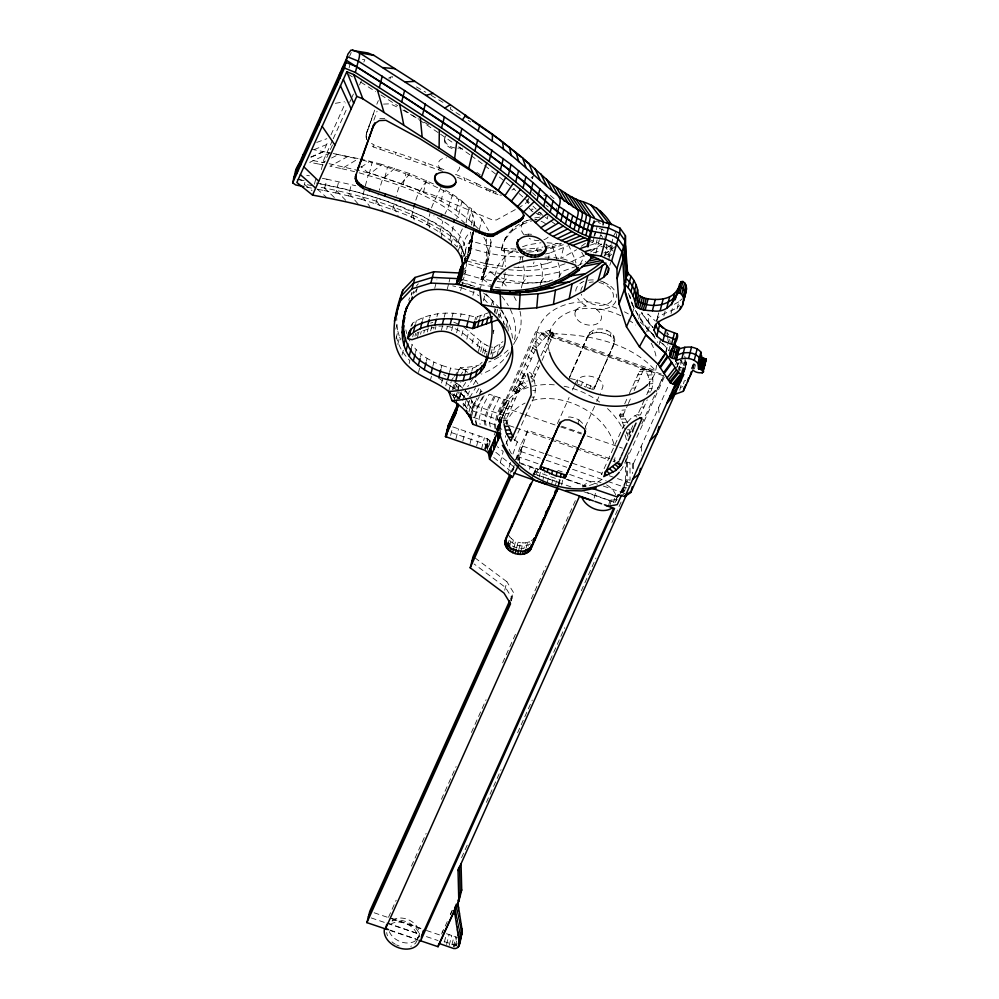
<?xml version="1.0" encoding="UTF-8"?>
<svg xmlns="http://www.w3.org/2000/svg" width="999" height="999" viewBox="0 0 999 999"><rect width="100%" height="100%" fill="white"/><g stroke="black" fill="none" stroke-linecap="round" stroke-linejoin="round"><path stroke-width="0.75" stroke-dasharray="5 3.75" d="M627.584 462.25L627.572 479.57L624.662 490.896L621.366 493.419L623.289 486.313M626.51 461.975L626.448 479.283L622.552 492.807L625.461 481.481L625.574 464.06L626.51 461.975L633.403 463.723L633.528 470.979M495.079 313.386L495.154 309.34L492.519 301.049L485.364 293.207L483.179 301.698M466.908 260.926L469.842 240.734L486.75 245.379L485.914 266.159A20.18 0.699 -77.5 0 1 482.767 279.108L479.857 290.422M519.455 463.286L519.717 457.417L522.677 445.979L516.333 460.139M365.959 137.313L366.571 133.117L366.396 139.435L366.458 135.34M508.279 331.019L507.417 321.828L501.548 309.453L499.363 317.944M441.57 237.7L442.07 230.532C404.508 207.892 361.925 194.967 319.018 186.975M464.685 274.95C471.066 256.406 458.091 239.198 442.07 230.532M473.064 232.442L470.279 253.172L465.659 263.062L483.728 269.293L484.328 267.969L481.143 279.533M646.703 394.717C650.936 386.913 650.474 376.136 644.155 369.58L642.107 368.793L640.247 369.767L628.746 394.842M616.221 238.436L616.658 234.428L614.198 231.106M529.333 372.227L531.256 373.564C535.277 380.469 536.6 389.36 534.078 396.99L514.398 440.771L513.898 439.523M459.79 398.713L459.952 393.219L458.504 398.876L456.668 393.531L455.569 397.777M473.938 225.999C476.373 208.341 457.992 197.365 444.855 189.723M490.497 239.198L491.071 242.033C486.351 253.958 489.235 268.169 481.518 279.046M491.071 242.033L489.498 254.957L485.402 271.141M473.851 226.486L474.45 222.015M471.328 245.866L473.563 228.871M470.754 250.861L473.576 229.583M473.264 231.78L470.279 253.172A20.217 14.76 13.9 0 0 464.385 260.477M472.839 233.828L469.667 255.319A20.217 14.748 18.3 0 0 464.647 260.364M472.29 235.739L468.906 257.317A20.217 14.673 23.3 0 0 465.209 260.327M471.615 237.525L468.007 259.166A20.217 14.535 28.9 0 0 464.373 262.05M608.678 260.227L612.05 244.455L606.493 247.814L604.657 256.681M467.232 261.014L470.129 240.809M471.553 225.025L473.039 215.085M493.294 333.753L493.831 330.12L493.106 332.954M464.835 258.291L464.473 260.539C470.954 239.398 450.387 224.176 433.816 215.759M651.211 390.684C653.521 384.553 653.383 377.522 651.023 371.428L646.016 368.481L642.107 368.793M527.859 199.288L525.649 203.521L519.63 207.205M466.071 222.777L468.856 208.092M528.646 198.339L527.522 202.897L528.034 200.924L528.421 203.659M587.275 387.587L593.643 389.772L613.461 345.592L614.847 339.997L613.836 336.176C608.566 327.947 594.343 325.849 588.536 334.353L569.33 377.16M500.611 434.49L500.037 426.498M501.336 421.441L501.486 420.829L472.052 410.701L467.182 400.886M502.784 415.784L509.178 401.061M462.038 201.161L458.141 216.458A20.155 8.654 -49.2 0 0 456.493 218.981M595.866 253.147L599.038 240.609L601.76 242.008M304.183 185.202L304.907 182.38M314.423 184.203L315.884 178.534M321.353 169.58L324.038 159.128L332.592 140.147M349.101 67.857L350.249 63.374M317.919 189.335L324.038 190.522L326.948 179.196L355.819 185.727M324.038 190.522L335.801 192.957L338.698 181.631M335.801 192.957L348.451 195.879L351.361 184.553M367.207 130.794L366.708 132.767L374.725 110.04L366.059 135.09M367.37 131.081L367.882 129.108M368.856 126.948L369.355 124.987M371.266 120.242L371.778 118.269M389.96 79.133L390.459 77.173L392.507 76.623L391.995 78.596L394.205 78.509M373.501 146.978L374.001 145.005L371.416 143.269L370.916 145.23L373.501 146.978L442.682 171.328M462.387 228.896A20.105 10.989 -38 0 0 460.002 235.652L457.092 246.978C431.755 221.141 395.379 210.377 361.85 199.4L364.76 188.074M478.271 228.771C449.513 198.676 408.042 185.564 369.405 173.127L372.09 162.675L360.514 159.628M379.807 149.463L380.319 147.49L374.001 145.005M375.861 203.621L378.409 193.706M384.777 177.76L387.462 167.308L372.09 162.675M395.504 154.47L396.016 152.497L380.319 147.49M392.732 209.628L395.267 199.725M403.171 184.315L405.856 173.863L387.462 167.308M410.564 159.528L411.064 157.555L396.016 152.497M411.313 217.282L414.223 205.956M424.975 164.623L425.474 162.662L411.064 157.555M423.339 192.62L426.024 182.155L405.856 173.863M450.824 107.068L450.312 109.041L461.863 116.296M395.829 329.083L396.915 324.837L396.728 317.657M444.867 138.149L445.179 136.963M438.736 169.768L439.248 167.807L425.474 162.662M396.066 338.436L397.877 331.356L396.915 324.837M427.048 224.837L429.957 213.511M397.789 344.305L399.612 337.225L397.877 331.356M411.313 295.292L412.038 292.457L408.666 300.125M413.037 294.043L413.761 291.209M416.121 292.245L417.57 286.588M440.971 201.099L443.656 190.634L426.024 182.155M402.023 355.082L403.484 349.413M411.825 326.024L412.55 323.189C430.969 310.814 455.032 311.064 475.649 317.245L489.248 312.537M415.659 323.451L416.383 320.617M412.687 336.863L413.424 334.028M439.922 232.305L442.819 220.979M411.026 349.013L412.125 344.767L408.953 339.385M414.96 336.188L415.684 333.354M409.165 363.511L409.89 360.689C402.535 353.234 397.003 343.644 395.854 333.104M416.608 335.477L417.332 332.655L434.153 327.123L433.067 331.368M417.295 337.849L418.743 332.192M422.515 320.392L423.239 317.557M415.472 352.56L416.208 349.725L412.125 344.767M420.554 334.19L421.278 331.356M434.715 288.324L436.9 279.832M423.788 333.129L424.513 330.294M456.218 209.94L458.903 199.488L443.656 190.634M497.964 194.63L464.348 180.207L464.86 178.247L452.372 173.002M429.607 318.119L430.332 315.284M449.937 239.685L452.834 228.359A20.155 8.654 -49.2 0 1 453.259 226.236M420.467 357.105L421.191 354.27L416.208 349.725M427.297 331.968L428.384 327.722M418.494 372.452L419.58 368.206M430.656 330.869L432.105 325.212M436.95 316.621L437.674 313.786M426.373 361.238L427.097 358.404L421.191 354.27M435.202 329.37L435.926 326.548M447.265 289.136L448.726 283.479M449.088 282.068L449.812 279.233M476.198 185.502L476.698 183.529L464.86 178.247M469.08 219.418L471.765 208.966L458.903 199.488M444.168 317.32L445.254 313.074M441.421 330.244L442.507 325.999C461.663 325.961 472.127 343.806 487.262 352.023M461.388 254.171L464.298 242.844M432.817 366.371L433.903 362.125L427.097 358.404M430.357 380.469L431.443 376.223M446.653 329.37L447.377 326.548M451.998 317.382L453.084 313.137M523.751 256.793C505.444 257.505 487.337 253.421 469.905 248.152L467.22 258.616L485.614 263.674L505.307 266.721M460.626 290.597L461.363 287.762L452.684 285.851M461.725 286.351L462.812 282.093L472.34 285.776M486.488 190.372L486.988 188.399L476.698 183.529M441.121 368.306L441.845 365.484L433.903 362.125M451.585 330.681L453.047 325.025M479.295 229.807L481.98 219.355L471.765 208.966M489.897 191.833L490.397 189.86L486.988 188.399M441.533 383.029L442.982 377.372M460.427 316.82L461.151 313.986M456.593 332.754L458.054 327.085M492.944 193.032L493.444 191.059L490.397 189.86M445.791 385.801L447.614 378.733M449.513 372.365L450.599 368.119C461.213 370.641 474.075 370.679 482.167 362.262M495.629 193.968L496.141 191.995L493.444 191.059M461.675 335.577L463.848 327.085L482.879 343.107L488.711 346.353M488.386 252.485L486.088 241.171L486.85 238.174M472.877 295.317L473.976 291.071M448.688 391.458L451.236 381.556M468.381 319.867L469.468 315.622M452.46 389.747L454.27 382.679L458.116 387.862M485.614 263.674L488.299 253.209M457.579 373.738L458.678 369.493M453.733 389.485L455.544 382.405L462.387 387.612L465.696 382.517M466.82 339.161L469.006 330.669M483.079 276.536L488.886 257.867M484.365 273.876L487.05 263.424M454.27 393.743L453.534 396.578L455.207 399.188M455.719 388.087L456.443 385.252M474.925 320.067L475.649 317.245M457.33 391.983L456.231 396.228L457.067 398.776M457.692 390.559L459.14 384.902L460.826 382.38M458.429 398.239L456.356 396.316L457.442 392.07M457.817 390.659L459.265 384.99L454.158 381.755M476.523 319.518L477.247 316.683M456.381 401.848L458.928 391.933M472.04 343.506L474.225 335.015M464.922 373.801L466.009 369.555M479.707 318.419L480.432 315.584M459.39 398.776L460.127 395.941M461.301 391.858L459.478 398.938L452.634 393.731L455.282 401.486M450.611 435.377L452.784 426.885L487.3 438.761L490.809 441.446M483.891 316.97L484.615 314.136M462.737 400.462L465.284 390.547L470.005 397.078L475.524 387.837M517.445 251.261L501.386 250.075C503.583 235.314 515.297 223.689 529.445 219.83M466.396 399.762L464.023 396.428L465.472 390.759L469.43 396.328M477.197 346.715L479.021 339.635M501.386 250.075L505.432 237.575M471.84 371.104L472.564 368.269M503.771 250.474L504.308 248.389L516.458 249.088M455.944 438.761L458.491 428.846M478.396 351.411L480.944 341.496M465.996 400.774L464.91 405.02L466.146 409.265M472.977 411.014L466.371 399.363L469.418 391.096M491.421 305.294L492.519 301.049M480.694 351.598L482.879 343.107M502.46 266.558L505.144 256.094M504.895 239.673L512.2 230.819L512.737 228.721M468.918 401.323L467.095 408.404L462.375 401.873L463.673 406.193M469.493 400.274L467.307 408.778L462.562 402.085M482.629 352.934L484.815 344.443M468.931 411.988L471.84 400.661L473.514 405.045L470.604 416.371M494.43 312.163L495.154 309.34M484.577 354.021L486.763 345.529M505.207 272.565A20.167 2.922 -83.5 0 1 503.046 282.58L501.598 288.236L494.355 287M462.824 441.133L465.372 431.218M496.491 313.898L497.577 309.653L493.756 310.976M470.417 415.809L473.326 404.483L476.835 398.314M485.801 357.679L486.9 353.434M533.778 175.225L532.067 178.559L533.279 177.185M471.516 416.683L474.425 405.357L479.308 396.69M497.602 318.669L499.787 310.177M512.2 230.819L522.24 224.288L522.777 222.203M490.821 354.295L492.644 347.227L494.617 347.265L502.947 341.621M491.708 358.591L494.617 347.265M470.029 443.606L472.564 433.691M537.937 214.448L538.449 212.487L542.207 213.411L541.695 215.384L534.465 212.887L531.505 210.801L532.005 208.828L533.978 210.227M502.572 325.799L505.119 315.884M513.848 267.208L518.119 267.457L519.655 261.476M520.042 259.977L520.804 256.993M497.015 355.569L499.912 344.243M528.109 236.089L528.608 234.116L532.405 234.34M505.969 327.497L507.417 321.828M476.66 445.891L479.208 435.976M521.328 287.937L522.415 283.679A20.167 5.257 89.8 0 0 524.4 270.604L521.54 252.66M481.493 449.088L484.403 437.762M484.752 448.676L487.3 438.761M485.114 448.826L487.662 438.911M485.052 450.474L487.949 439.148M526.248 251.049L536.351 250.362L536.888 248.276L542.932 247.028M486.263 448.039L488.449 439.548M518.119 267.457L532.854 266.458L534.015 261.975M486.875 448.526L489.06 440.035M487.162 450.474L489.71 440.559M547.415 217.919L547.952 215.834M489.223 445.304L490.322 441.046M497.152 429.558L497.877 426.723M497.052 433.404L499.962 422.077L509.278 401.099L489.16 394.168L481.868 407.917L478.958 419.243L480.144 424.425M501.186 419.343L498.276 430.669L503.046 415.209L473.514 405.045L470.217 397.452M498.776 429.558L501.685 418.231M499.875 427.11L502.947 415.172M556.106 209.94L556.605 207.967M540.122 285.264L540.846 282.442A20.167 7.517 82.3 0 0 542.245 269.405L539.984 260.489M532.854 266.458L547.002 263.536L549.687 253.084L567.469 246.004M545.417 248.501L551.46 247.252L551.997 245.167L560.614 242.07M500.287 462.749L503.196 451.436L497.277 446.665M563.436 248.139L560.751 258.591L576.573 249.725M510.377 462.35L508.566 469.43L508.853 474.687M514.148 465.384L512.325 472.465L492.007 456.081M507.742 545.417L509.89 537.062L508.741 535.352M509.29 547.015L511.438 538.661L509.89 537.062M529.532 469.23L530.257 466.408M511.438 538.661L513.349 540.084L511.888 545.741L514.123 546.94L519.105 548.426L523.901 548.563L525.349 542.907L529.532 541.808L528.446 546.053M514.123 546.94L515.584 541.283L513.349 540.084M593.93 236.538L594.692 233.554M597.102 239.772L595.953 244.256L592.744 242.62L595.429 232.155M594.767 235.739L595.916 231.268M596.291 229.77L597.065 226.785M533.99 475.162L536.076 468.406L537.737 468.981L535.939 475.986M504.707 590.222L506.893 581.73L474.325 557.392M536.076 468.406L534.627 474.063L558.853 482.405L559.552 482.729L558.566 484.927M516.608 547.864L518.069 542.207L515.584 541.283M518.756 549.775L520.554 542.769L525.349 542.907M599.4 239.198L600.486 234.952L604.582 237.038M600.861 233.529L601.947 229.283A20.18 3.596 -65.8 0 0 602.597 226.96M539.123 477.085L540.934 470.067M520.816 551.485L523.001 542.994M511.276 600.923L513.449 592.432L506.893 581.73M542.532 481.406L545.079 471.503M526.098 548.164L527.547 542.507M570.454 375.861L571.178 373.052M573.301 369.518L574.025 366.695M576.735 361.863L577.459 359.053M547.102 482.979L549.65 473.076M580.319 353.846L581.043 351.036M583.653 346.441L584.378 343.619M586.288 340.559L587.012 337.749M611.301 244.767L607.941 256.518M611.663 243.344L612.749 239.098M568.606 379.97L588.536 334.353M587.812 337.163L589.785 332.43M576.898 384.016L577.847 380.332M551.535 484.503L553.346 477.435M589.048 335.277L592.282 333.329L593.069 330.282M555.269 485.789L557.092 478.721M581.48 385.589L582.367 382.105M592.282 333.329L596.603 332.492L597.477 329.096M557.767 486.65L559.59 479.57M558.441 484.615L559.527 480.369L558.453 482.767M558.466 486.975L560.277 479.895M586.763 384.103L585.988 387.137L578.046 384.403M561.488 485.077L562.937 479.408M444.33 942.207L446.516 933.703L456.693 937.212L454.145 947.114M578.346 422.44L578.995 419.905L574.612 417.919L570.017 416.97L565.696 417.345M596.603 332.492L601.435 332.679L602.409 328.883M446.553 944.505L449.1 934.589M589.872 388.474L590.559 385.826M449.175 945.404L451.723 935.501M614.847 339.997L614.248 342.332L613.174 338.748L610.302 335.889L606.193 333.841L607.055 330.494M592.607 389.423L593.219 387.038M593.643 389.772L614.048 343.306L613.461 345.592M594.455 387.974L595.029 385.701M451.885 944.804L454.07 936.3M596.578 383.229L597.165 380.944M599.612 376.461L600.199 374.175M453.284 946.827L455.831 936.912M610.302 335.889L611.051 332.967M603.134 368.631L603.708 366.346M455.319 945.966L457.492 937.462M456.331 945.991L457.055 943.156M606.693 360.676L607.28 358.404M613.174 338.748L613.836 336.176M609.889 353.559L610.476 351.273M612.287 348.214L612.874 345.929M654.682 336.488L648.376 330.194L639.048 317.57L631.942 303.846L632.667 301.011M632.367 313.686L634.178 306.606M638.686 318.981L640.496 311.9L652.984 327.672M594.168 498.089L595.616 492.42M646.728 331.943L648.913 323.451L647.864 313.936L655.469 321.079M648.014 331.606L649.837 324.525M608.816 504.77L610.639 497.689M656.593 321.378L658.778 312.887L656.955 318.943M610.189 504.532L612.012 497.452M613.573 502.597L614.66 498.351M663.873 316.021L665.322 310.364M659.203 344.568L660.664 338.898M671.053 313.424L672.514 307.767M665.459 353.034L667.644 344.543M665.759 353.484L667.944 344.992M677.06 308.841L678.883 301.76L681.955 298.951M668.968 350.474L670.054 346.228M675.799 364.735L676.523 361.913L680.044 367.232L685.089 368.968L684.327 370.679L685.089 368.968M677.26 366.958L678.358 362.712M677.797 371.69L680.331 361.775M678.608 372.902L681.493 361.576L680.706 360.364L681.493 361.576L686.55 363.311L682.529 372.277M681.118 373.763L684.028 362.437M681.93 374.051L684.839 362.724M683.054 372.315L683.778 369.48L681.68 360.614M682.854 374.363L685.751 363.037M683.84 371.628L686.026 363.124L683.478 353.059M683.241 374.925L686.55 363.311L684.702 356.106M684.365 371.803L686.55 363.311M679.77 390.247L681.218 384.59M683.491 383.803L684.215 380.981L685.751 380.444M691.957 368.981L693.044 364.735M692.944 368.594L694.392 362.937M693.269 368.531L694.355 364.285L692.632 368.082M694.405 368.918L695.491 364.672M365.284 186.001L368.194 175.2L381.98 164.435L409.877 173.676L434.428 184.328M450.899 244.568L452.547 238.249M501.923 247.977L501.373 249.875L504.932 251.711L518.518 252.485M656.593 320.979L657.317 318.556C663.386 311.888 673.214 311.788 679.47 305.544M464.36 263.087L469.905 248.152M609.815 265.322L610.714 262.437M540.921 355.719L550.062 335.339L550.986 332.505L550.449 330.619L548.401 330.407L541.608 333.753L535.789 341.383L512.737 391.196L515.621 393.718L527.472 385.227L524.363 382.505M515.909 459.765L522.627 446.091L527.884 430.444L578.921 448.002M494.717 275.774L498.513 264.51L505.819 255.657L515.859 249.126M410.914 326.236L412.55 323.189M515.709 459.765L520.866 444.73L527.884 430.444M452.722 194.293L447.664 208.741A20.18 6.568 -56.8 0 0 444.992 214.036M542.057 360.414L553.371 334.603L553.084 332.917L550.449 330.619M512.924 454.033L517.295 441.845M376.81 104.246L378.321 100.624M373.851 120.18L377.06 111.251M593.019 225.811L594.755 221.166L600.411 223.376M463.311 279.108L464.073 277.11M592.082 225.487L593.868 220.866L599.575 221.741M506.031 444.193L508.853 436.963M627.797 423.189L623.201 415.084L627.759 404.82M624.013 426.273L619.592 415.372L621.878 410.189L625.474 409.902M515.621 393.718L536.363 347.752L545.516 337.163L551.398 333.029L553.084 332.917M496.303 430.219L502.31 416.658M504.37 412.038L497.102 428.471L509.278 401.099M481.643 278.421L481.043 279.745L483.828 269.068L485.764 266.071M507.405 400.449L501.073 414.523L498.164 425.849L498.651 430.319M494.18 434.977L495.929 431.068M496.953 431.231L501.598 420.866M507.192 422.964L503.783 423.239L503.009 420.092L522.827 375.911L524.313 373.351L526.048 372.49M508.054 425.099L505.931 419.867L525.749 375.674L522.827 375.911M539.148 359.677L531.043 377.722L533.391 379.77M539.722 365.634L531.893 382.055M510.614 472.889L513.786 465.809M512.337 471.478L514.235 467.22M517.42 460.139L521.228 451.635L540.284 458.191M518.506 460.139L519.78 457.305L538.811 463.998M557.417 423.588L569.13 397.465M572.452 390.047L574.562 385.352M575.087 384.178C578.259 372.452 595.666 374.662 601.972 382.355L603.046 385.951L601.086 391.833M558.766 483.329L560.252 480.032L535.314 471.366L532.242 477.809M585.389 426.835L595.491 404.295M596.778 401.448L600.486 393.169M388.511 917.269L396.166 900.211M411.463 866.096L426.136 833.391M441.433 799.275L456.106 766.583M471.403 732.454L486.063 699.762M502.647 662.799L516.033 632.941M531.331 598.826L546.003 566.121M562.574 529.158L575.961 499.3M624.725 403.833L628.146 396.178M628.321 403.546L631.181 397.165M634.153 390.547L642.832 371.191L643.893 369.468L646.016 368.481M630.469 430.919L628.87 434.49L631.793 434.253L633.391 430.681M630.993 429.732L632.817 425.674M644.305 400.062L637.549 415.134L640.471 414.897L647.227 399.837M626.922 457.055L628.808 452.859M641.82 423.838L663.361 375.811L537.012 332.342L499.95 414.985L498.576 430.482M664.26 377.147L625.849 461.301M417.844 938.461L419.081 935.726M614.897 502.859L616.808 498.588M620.129 493.344L626.448 479.283L630.069 480.207L629.957 462.849M633.403 463.723L669.018 384.328M676.435 367.782L678.596 362.962L680.269 370.529M621.84 491.983L624.987 484.952L628.621 485.876M461.563 857.729L468.581 842.107M486.413 802.347L501.061 769.68M517.619 732.754L532.267 700.099M550.099 660.327L564.747 627.659M581.306 590.746L595.953 558.079M611.888 522.577L621.44 501.273M691.42 368.356L694.08 362.412M349.538 56.319L351.261 52.497M310.851 157.018L323.464 151.523L328.471 140.409M330.981 134.865L345.379 102.947M363.836 62.05L364.872 59.753L360.527 59.166M333.229 138.749L347.103 108.004M349.625 102.422L350.874 99.625M351.511 98.239L353.396 94.043M332.43 145.017L324.425 162.75L310.165 160.002M359.528 84.952L361.438 80.719M510.264 599.512L513.449 592.432M510.726 600.923L512 598.089L505.432 587.387L474.075 563.948M533.004 474.85L535.439 469.493M457.704 251.498L460.202 246.029M441.595 934.015L447.265 921.615M450.412 914.722L452.297 910.589M442.12 932.192L442.744 930.856M450.449 914.048L452.072 910.489M504.895 399.588L498.426 413.611L495.529 424.937L496.091 429.433M615.571 232.08L614.31 234.802L611.051 237.874M608.728 256.581L609.977 253.858L609.64 251.436L603.796 245.954M503.896 399.238L497.377 413.249L494.468 424.575L495.454 432.08M558.941 277.61L561.838 271.541L576.173 266.383M440.921 187.45L434.415 201.061A20.205 4.883 -62.1 0 0 431.118 209.066M499.263 397.652L492.507 411.576L489.597 422.902L490.834 430.494M518.381 460.152L519.717 457.417M495.254 396.266L488.274 410.127L485.377 421.453L486.525 427.584M494.143 395.891L487.112 409.727L484.203 421.054L485.714 428.733M580.082 264.423L584.115 256.681L581.268 251.398M638.573 415.035L637.2 414.66L632.067 417.195L622.989 427.072L601.41 474.587L602.097 474.088M513.536 344.455L515.009 341.708M575.262 311.426L575.961 310.14M484.115 395.691L478.121 406.63L475.224 417.957L477.172 425.799M482.679 396.815L477.422 406.381L474.513 417.707L476.511 425.562M620.554 470.766L620.991 469.992A67.058 48.626 24.2 0 0 626.286 458.454M473.514 405.045L477.023 398.863M479.82 393.918L481.231 391.446L479.645 387.287L475.736 393.981M479.645 393.369L481.056 390.909M497.252 281.581L522.415 283.679L540.846 282.442L545.204 274.962L561.838 271.541M473.414 384.578L475.811 380.669L473.401 377.672L467.719 386.688M470.816 239.161L469.892 240.659L466.97 260.839A20.217 14.311 34.7 0 0 465.01 262.063M426.648 180.582L418.381 193.344A20.205 3.546 -66 0 0 415.384 201.511M461.888 258.504L464.91 253.896M459.852 376.173L464.16 369.942L467.569 372.302M522.415 283.679L527.684 276.149L545.204 274.962M451.598 380.132L453.359 377.659M454.245 376.423L460.414 367.782A81.706 55.832 14.4 0 0 478.958 365.147M416.396 286.064L418.294 283.753M413.986 292.882L416.845 289.41M503.046 282.567L509.29 275.1L527.684 276.149M463.299 265.422L466.496 261.688M409.877 173.676L399.538 185.589A20.217 2.46 -69 0 0 396.141 196.229M501.873 273.826L490.022 271.803L482.767 279.096L461.563 273.276M512.737 391.196L518.369 385.539L527.347 380.981M462.624 270.741L465.734 267.645M606.081 244.118A20.205 12.562 56.5 0 1 605.382 253.846L614.947 246.79M609.765 255.981L611.625 254.221M394.642 168.257L382.417 179.495A20.217 1.424 -71.8 0 0 379.283 190.222M462.437 272.989L465.522 270.192M531.256 540.834L532.642 539.585M502.497 346.403L498.464 349.912L493.156 352.934L491.183 352.884M462.125 275.187L465.159 272.652M531.093 177.747L532.567 176.586M620.254 493.131L623.538 490.609L624.662 490.896M621.528 495.691L624.912 493.194M581.368 246.254L587.35 241.908M590.659 251.973L601.673 243.993M360.989 167.32L369.905 161.264L381.98 164.435M464.223 263.099L466.271 261.75L464.21 263.112M593.056 223.289L598.126 220.217M347.977 156.456L329.982 166.234L341.833 168.694L358.516 158.641L332.779 153.521M530.494 543.793C523.226 548.251 512.425 545.529 507.979 538.311M674.362 304.295L678.883 301.76M511.975 190.035L514.41 188.686M515.309 209.603L496.378 219.992L491.545 219.593L432.33 194.743L367.083 171.94L360.951 166.433M584.29 255.357L572.415 261.164M577.597 265.871L585.726 261.551M388.586 78.147L390.459 77.173M329.97 152.984L309.752 162.325L319.23 164.148L324.712 161.426M331.556 158.004L338.411 154.595M311.101 157.193L323.701 151.686L328.708 152.722M314.223 149.563L326.598 144.568M316.708 142.432L326.835 138.699M551.46 247.252L561.513 243.644M563.374 244.705L547.527 249.55M547.002 263.536L552.497 261.563M565.084 263.798C547.077 270.329 527.484 271.441 508.528 269.693M522.24 224.288L532.904 220.492M522.527 246.753L527.859 244.855L541.033 242.757M680.494 387.425L682.767 386.638M590.222 245.192L597.552 242.757L601.298 244.68M430.594 323.114L432.829 322.377M592.532 249.325L602.385 246.366M457.08 944.992L455.094 945.254L444.105 941.495M593.331 252.847L600.536 250.861M383.554 104.096L390.172 103.821L397.777 107.343M379.82 118.606L386.451 118.332M603.808 252.934L609.64 251.436M604.133 255.269L609.977 253.858M544.443 246.716L551.997 245.167L559.215 265.909A20.167 9.503 74.4 0 1 559.028 276.76M536.351 250.362L543.906 248.813M528.896 252.16L541.92 250.699M545.442 253.958L549.687 253.084M540.846 282.442L552.534 280.032M617.307 499.25L609.914 500.524L586.276 492.232M335.364 103.309L344.48 101.811M534.777 217.919L540.634 216.995M534.24 220.017L537.175 219.555M525.049 234.603L528.608 234.116M549.537 281.456C533.079 284.041 515.909 283.054 500.149 277.497M530.094 376.823L532.954 376.598M521.653 378.534L524.575 378.296M640.247 369.767L643.893 369.468M644.155 369.58L648.501 369.23M639.223 371.491L642.832 371.191M531.855 380.969L534.29 380.769M646.141 371.815L651.023 371.428M519.255 383.878L522.177 383.641M637.712 374.875L641.308 374.588M647.851 375.162L652.147 374.812M649.05 379.283L652.797 378.983M635.064 380.756L638.673 380.469M516.058 390.996L518.981 390.771M532.767 390.572L535.377 390.372M649.525 383.866L652.822 383.604M631.743 388.174L635.352 387.887M531.68 397.177L534.078 396.99M512.499 398.951L515.409 398.713M649.05 388.561L652.047 388.324M647.876 392.095L650.799 391.858M508.978 406.78L511.9 406.543M505.944 413.549L508.866 413.311M503.821 418.306L506.73 418.069M641.108 407.192L644.03 406.955M503.009 420.092L505.931 419.867M503.221 420.954L506.281 420.716M620.029 414.285L623.638 413.998M619.592 415.372L623.201 415.084M620.092 416.62L623.9 416.308M621.116 419.143L625.312 418.806M622.489 422.515L627.197 422.14M626.81 433.179L630.207 432.917M521.016 249.35L536.888 248.276L537.724 251.561M438.911 326.149L442.507 325.999M596.391 309.29L598.426 309.253A20.879 14.261 14.4 0 0 612.15 305.756A20.704 14.148 14.4 0 0 615.396 302.135L616.383 299.638A20.742 14.173 14.4 0 0 616.158 294.031M547.077 242.769L563.411 244.118M544.88 257.155L550.924 257.155M499.925 195.03L501.535 195.167M553.846 257.605L564.11 259.178L573.463 262.262M490.671 346.915L492.644 347.227M486.75 245.379L504.308 248.389L505.457 266.521M505.644 269.53L485.914 266.159L465.159 260.452M503.359 274.076L509.29 275.1M491.458 280.594L482.767 279.096A86.001 58.766 14.4 0 1 491.021 285.364M492.907 286.75L481.318 284.765L462.937 279.708M311.513 149.288L330.619 152.972M306.73 175.3L309.44 175.812M312.287 185.677L304.158 184.116L312.05 190.722M306.531 187.138L313.336 188.449M319.23 164.148L323.264 164.935M322.365 178.309L326.948 179.196M316.321 183.079C349.388 189.061 382.043 197.827 412.762 211.613C432.055 221.878 459.902 231.219 464.298 255.607L465.746 249.95A20.117 14.386 -2.4 0 1 472.09 239.897L470.504 232.118A20.067 13.112 -21.7 0 0 464.298 242.844M320.254 183.878L357.53 192.158L385.951 200.886L422.939 216.358L448.201 231.456L461.763 246.179L462.874 254.782M297.09 179.271L303.908 180.682M333.154 153.484L357.617 158.878M329.096 163.661L369.405 173.127M299.575 179.695L304.096 180.632M518.069 542.207L520.554 542.769M359.94 158.966L369.905 161.264M341.833 168.694L354.62 171.641M570.491 378.571L579.17 380.656L594.23 387.5M601.435 332.679L606.193 333.841M543.793 195.18L546.303 195.804M359.141 172.827C396.366 183.729 436.301 195.454 464.697 223.139M348.451 195.879L361.85 199.4M461.638 282.804L477.447 287.15M441.845 365.484L450.599 368.119M374.15 912.774L425 929.982M426.448 930.469L440.971 935.389M371.253 917.944L385.776 922.864M387.225 923.351L419.18 934.165M426.448 936.625L438.062 940.559M390.134 930.494L417.732 939.834M593.868 220.866L594.755 221.166M661.188 374.013L537.437 331.431L535.639 331.868L497.327 418.581A5.644 3.859 14.4 0 0 498.976 421.303L503.059 423.476M481.231 391.446L482.092 391.745M561.6 426.223L581.418 433.029M503.434 407.205L524 414.285M525.474 414.785L559.265 426.411M560.726 426.923L581.293 433.991M587.175 436.014L618.031 446.64M619.492 447.14L622.439 448.151M580.369 448.501L615.372 460.551M509.215 425.599L514.597 427.447M515.946 427.909L549.737 439.535M551.198 440.047L607.729 459.49M613.036 461.326L615.384 462.125M472.914 417.157L500.137 426.536L500.462 430.944M522.627 446.091L601.947 473.389M609.19 475.749L629.72 482.804M546.153 460.214L566.683 467.282M572.552 469.293L606.268 480.906M607.729 481.406L626.798 487.962M451.336 432.555L485.839 444.43L488.249 446.228M557.892 470.417L562.3 471.928M569.63 474.45L597.577 484.215M603.346 486.063L623.875 493.119M520.916 463.786L538.411 469.805M566.108 479.345L585.064 485.864M582.342 485.089L585.264 486.101M583.816 491.758L615.996 502.834M391.446 918.281L422.165 928.845M387.063 922.939L419.243 934.015M389.997 930.106L417.794 939.672M519.33 462.574L538.873 469.43M567.607 479.508L586.288 486.063M533.116 473.576L571.903 487.187M461.363 287.762L473.613 292.482L478.758 295.679M599.388 228.296L604.67 230.682M588.886 239.385L597.552 242.757M589.997 241.546L592.744 242.62M439.248 167.807L447.127 170.916M453.771 322.19L458.778 324.25M457.417 177.298L464.348 180.207M498.688 314.423L500.087 315.11L505.044 325.112M438.586 378.159L456.531 389.847M416.446 86.925L425.799 92.27M402.847 110.052L418.881 119.206M460.414 367.782L464.16 369.942M454.095 388.074L450.149 385.801L452.822 388.336M431.156 95.317L444.268 103.159M424.238 122.253L429.483 125.387M348.763 74.588L352.372 76.861M360.789 82.168L375.724 91.633M452.522 393.893L456.356 396.316M380.944 94.98L397.789 105.832M443.718 374.538L445.841 375.924M404.208 110.015L410.614 114.186M411.9 115.022L418.194 119.206M419.443 120.042L439.373 133.416M468.269 120.317L470.766 121.99M554.932 223.913L545.516 217.407M440.596 134.253L453.946 143.456M458.728 146.791L469.817 154.695M550.287 195.392L555.469 199.962M546.078 205.432L548.201 206.943M476.773 172.34L480.407 174.937M586.013 306.019L581.655 302.834A20.879 14.261 14.4 0 1 577.684 298.401M471.066 155.607L477.372 160.152A577.372 394.505 14.4 0 1 483.504 164.71M605.856 244.093L610.564 247.59L613.174 251.099M578.995 419.905L585.202 425.824L586.063 429.183M497.989 426.286L503.808 430.981M513.923 439.135L520.866 444.73M495.829 452.322L513.786 466.795M510.039 185.777L503.021 179.982A577.372 394.505 14.4 0 0 498.201 176.099M659.939 341.733L667.207 347.827M513.449 188.686L515.721 190.609M550.986 332.505L553.371 334.603M548.401 330.407L551.398 333.029M550.062 335.339L552.397 337.375M545.304 331.556L548.751 334.565M548.888 337.962L551.223 339.997M541.608 333.753L545.516 337.163M634.927 415.422L636.875 417.132M546.49 343.306L548.826 345.342M538.636 337.425L542.107 340.459M535.789 341.383L538.923 344.118M543.294 350.424L545.629 352.472M533.441 345.192L536.363 347.752M532.355 347.39L535.239 349.912M622.989 427.072L624.587 428.459M530.831 350.786L533.716 353.309M528.196 356.668L531.081 359.19M536.213 366.208L538.548 368.244M524.862 364.086L527.747 366.608M533.179 372.977L535.514 375.012M521.278 372.09L524.163 374.613M517.844 379.745L520.729 382.267M520.891 384.253L524.463 387.375M517.644 386.263L521.416 389.573M514.997 386.089L517.882 388.611M515.322 388.586L518.681 391.521M513.586 390.334L516.633 392.994M513.149 390.197L516.033 392.719M519.055 193.519L529.832 203.184M317.045 188.948L326.124 197.003M459.265 384.99L464.435 389.797M459.877 392.582L464.023 396.428M539.273 212.038L543.394 215.884M653.234 327.51L648.913 323.451L641.695 312.287M653.945 335.202L647.464 329.121L633.816 308.029L629.67 295.354M662.587 343.306L669.417 351.173M532.517 192.732L535.689 195.717M533.004 206.169L536.176 209.166M324.388 188.012L335.789 198.876M460.939 393.281L466.371 399.363M508.441 542.719L509.977 544.318M336.238 190.472L347.377 202.048M483.903 298.863L487.999 303.346M529.27 208.316L531.505 210.801M349.026 193.431L358.753 204.683M451.361 393.993L452.809 395.716M362.6 196.99L369.917 206.643M600.961 234.89L602.709 237.462M679.245 366.034L680.069 367.245M666.62 331.705L668.718 334.877M475.811 380.669L477.897 383.866M376.835 201.274L383.504 211.663M481.98 219.355L488.773 230.707M483.828 237.387L486.088 241.171M393.943 207.38L398.052 215.709M399.612 337.225L400.924 339.897M568.394 244.543L575.349 260.102A20.18 11.126 66.2 0 1 575.886 263.012M628.059 436.288L625.511 429.982L629.395 429.67L630.769 435.189M628.533 293.481L631.942 303.846M412.787 215.135L415.497 224.001M684.69 360.664L685.776 365.01M405.881 329.882L406.693 333.604M669.642 339.435L670.267 342.47M666.907 333.191L668.668 342.158M667.782 338.723L668.368 341.708M428.821 222.839L429.77 230.856M658.503 407.767L659.315 414.997M641.246 446.241L641.633 455.232M632.33 463.449L632.467 473.601M459.677 167.083A10.864 7.418 14.4 0 1 454.07 172.765M441.233 169.605A10.864 7.418 14.4 0 1 446.528 157.78M548.139 237.15A14.848 10.14 14.4 0 1 542.644 240.085M539.085 240.572A14.848 10.14 14.4 0 1 529.158 238.436M524.263 234.977A14.848 10.14 14.4 0 1 522.664 223.739A14.848 10.14 14.4 0 1 536.126 219.842M541.096 221.216A14.848 10.14 14.4 0 1 546.328 224.425M509.078 352.684A86.001 58.766 14.4 0 1 481.443 374.088M501.685 296.091A86.001 58.766 14.4 0 1 508.354 305.657M510.314 309.353A86.001 58.766 14.4 0 1 513.723 342.682M612.287 245.879A20.155 12.925 52.9 0 1 611.226 250.324M520.017 311.263A81.706 55.832 14.4 0 1 513.511 343.918M508.041 350.112A81.706 55.832 14.4 0 1 500.012 356.356M498.726 357.142A81.706 55.832 14.4 0 1 488.761 362.038M490.022 271.803A81.706 55.832 14.4 0 1 495.104 275.499M496.316 276.473A81.706 55.832 14.4 0 1 507.992 287.937M514.073 296.591A81.706 55.832 14.4 0 1 516.196 300.537M462.437 148.139A10.864 7.418 14.4 0 1 460.177 148.988M452.048 148.501A10.864 7.418 14.4 0 1 446.016 136.501M460.477 147.802A10.864 7.418 14.4 0 1 457.879 148.164M455.107 147.989A10.864 7.418 14.4 0 1 446.316 135.315M499.313 430.981A67.058 48.626 24.2 0 1 555.494 384.94M564.123 386.238A67.058 48.626 24.2 0 1 599.712 402.073M607.504 408.566A67.058 48.626 24.2 0 1 622.739 429.145M625.037 434.852A67.058 48.626 24.2 0 1 626.922 442.457M663.361 375.811A67.058 48.626 24.2 0 1 656.331 389.622M536.388 348.339A67.058 48.626 24.2 0 1 617.807 308.728M624.462 311.813A67.058 48.626 24.2 0 1 628.296 313.898M640.172 322.065A67.058 48.626 24.2 0 1 657.717 342.457M601.773 479.495A57.293 41.546 24.2 0 1 582.654 487M511.438 453.721A57.293 41.546 24.2 0 1 505.407 435.701M506.256 424.575A57.293 41.546 24.2 0 1 525.112 403.084M532.105 400.537A57.293 41.546 24.2 0 1 614.422 446.266M614.972 457.679A57.293 41.546 24.2 0 1 614.21 461.725M656.518 365.322A56.581 41.034 24.2 0 1 648.601 383.616M549.138 350.724A56.581 41.034 24.2 0 1 566.82 313.174A56.581 41.034 24.2 0 1 620.816 315.696M628.558 319.955A56.581 41.034 24.2 0 1 635.689 325.037M651.223 343.169A56.581 41.034 24.2 0 1 656.48 359.715M483.504 293.032A86.001 58.766 14.4 0 1 499.725 308.579M500.636 309.752A86.001 58.766 14.4 0 1 512.612 341.82M484.727 165.634A577.372 394.505 14.4 0 1 495.779 174.176M582.692 486.8A18.631 13.511 24.2 0 1 601.011 482.505M606.593 484.877A18.631 13.511 24.2 0 1 615.671 494.692M616.608 498.464A18.631 13.511 24.2 0 1 616.558 500.911M392.07 921.028A18.631 13.511 24.2 0 1 419.917 937.037M392.27 920.304A16.084 11.663 24.2 0 1 415.896 925.149A16.084 11.663 24.2 0 1 411.426 942.569A16.084 11.663 24.2 0 1 389.348 931.68M417.232 939.834A16.084 11.663 24.2 0 1 410.726 946.34M399.163 945.991A16.084 11.663 24.2 0 1 396.578 944.917M395.342 944.255A16.084 11.663 24.2 0 1 391.983 941.857M387.5 935.788A16.084 11.663 24.2 0 1 386.7 932.529M390.422 924.412A16.084 11.663 24.2 0 1 408.216 924.649A16.084 11.663 24.2 0 1 417.432 938.823M599.013 282.48A16.558 11.314 14.4 0 1 613.411 295.816A16.558 11.314 14.4 0 1 599.025 305.332A16.558 11.314 14.4 0 1 581.281 294.205M580.856 291.159A16.558 11.314 14.4 0 1 583.266 285.776M589.398 282.505A16.558 11.314 14.4 0 1 593.369 281.955M575.387 311.463A13.499 9.228 14.4 0 0 584.39 324.126A13.499 9.228 14.4 0 0 600.824 320.217L601.323 318.781A13.499 9.228 14.4 0 0 596.391 309.353M576.086 310.19A13.499 9.228 14.4 0 1 586.088 306.094M581.967 282.267A20.917 14.286 14.4 0 1 583.953 281.356M600.124 280.881A20.917 14.286 14.4 0 1 604.07 282.242M610.714 286.238A20.917 14.286 14.4 0 1 615.072 291.321M575.736 291.121A20.704 14.148 14.4 0 1 576.223 288.711L577.459 286.238A20.704 14.148 14.4 0 1 581.942 282.317M588.324 280.232A20.704 14.148 14.4 0 1 594.63 280.02M603.821 282.292A20.704 14.148 14.4 0 1 610.401 286.251M556.618 333.841L549.013 334.003L655.631 370.704C630.706 343.356 592.107 335.277 556.618 333.841"/><path stroke-width="1.5" d="M578.483 267.47C559.328 282.829 534.815 290.459 510.402 290.672L509.865 292.757C539.672 292.607 570.953 280.232 591.008 258.466L590.696 256.306C576.348 243.856 555.157 241.258 540.846 227.735C509.94 197.552 474.975 171.978 439.11 148.064L439.31 129.82L353.621 74.5L346.815 71.728L296.853 182.467L312.55 195.092C360.714 204.083 410.739 214.96 450.899 244.568C463.873 253.284 466.233 271.204 458.753 284.066C506.805 300.05 563.786 294.867 603.184 261.039M608.141 223.526C561.113 209.328 531.955 167.432 492.32 141.184L492.457 134.166L450.262 104.658L414.872 81.381L374.001 55.42L367.932 52.959L350.886 50.175L347.814 54.296L344.468 68.032L292.682 182.805L295.642 184.927L303.821 186.626M461.688 255.594C463.661 265.047 462.038 275.724 456.506 283.828L479.857 290.422L481.593 304.645L500.861 307.942L519.243 309.003L520.229 292.183M606.718 222.839L609.577 223.289L620.092 228.234L625.411 235.714L625.399 251.648L627.21 275.449M641.67 419.268L641.695 417.769L640.671 417.694C633.741 420.841 626.76 425.137 623.563 432.442L603.746 476.623L615.621 470.604L621.266 464.96L640.958 421.079L641.67 419.268L639.722 417.57M625.411 235.714L625.399 251.648L617.082 278.571L619.018 304.008L626.46 326.735L639.422 346.778L657.904 364.123L670.379 382.992L675.174 384.64L683.641 374.637L678.608 372.902L677.797 371.69L669.617 381.843M355.319 178.746L355.931 174.563L355.319 178.746L356.718 182.904L362.862 188.411L428.096 211.214L487.325 236.076L493.031 236.076L519.955 221.166L522.639 218.631L523.876 215.26L522.639 218.631M405.319 312.587C414.922 274.263 471.491 290.122 489.61 312.375C495.092 330.095 490.634 350.087 484.153 367.12C468.056 392.907 430.794 377.722 413.299 361.051C398.813 346.778 400.699 324.6 406.78 306.918L403.971 317.307M459.203 272.964L433.791 271.728L414.997 277.472L402.834 290.172C393.993 314.385 386.401 346.428 408.441 366.346C420.542 378.209 438.261 381.531 450.474 393.156M395.554 319.405L395.841 315.497L401.373 295.829L413.549 283.129L432.342 277.397L457.754 278.634L462.137 269.917M396.915 315.047L397.29 309.84M620.092 228.234L619.692 233.242L611.663 261.076L616.97 268.556L617.082 278.571M519.243 309.003L536.763 307.817L537.949 293.768C563.274 290.659 586.001 278.334 605.968 263.062M666.77 403.396L674.787 394.368L683.304 391.283L692.906 369.942C697.502 375.224 710.876 372.09 698.538 368.781L697.951 363.411C692.419 357.093 682.654 357.118 675.661 360.901L676.548 358.928C659.402 358.479 680.294 342.557 677.297 333.953L665.858 329.695L659.665 324.8L658.041 321.291M454.945 914.197L457.854 902.871L462.237 931.006C459.802 935.264 462.137 949.587 453.783 948.538L439.223 943.518L454.333 910.551L455.419 906.305M458.853 946.078L462.312 932.092M405.432 311.651C399.525 331.318 406.993 354.158 425.636 364.073C443.781 376.086 478.271 383.778 487.387 357.155M454.632 158.629L456.743 141.683L439.31 129.82M557.405 488.074L558.104 488.399L530.844 549.163C524.188 560.414 500.249 551.997 505.831 538.449M536.763 307.817L553.409 304.383L555.456 290.16M394.38 321.166L399.925 301.498L412.088 288.798L430.881 283.054L456.306 284.29L459.74 270.354L462.112 265.709M292.682 182.805L295.929 169.293L298.214 164.86M523.376 217.22L523.401 214.261L521.528 211.114L512.212 202.285L501.148 192.844L473.851 172.59L420.005 138.736L385.939 120.305L379.32 120.579L375.724 122.989L373.276 126.486L355.419 176.523M553.409 304.383L569.168 298.713L572.052 284.191M609.577 223.289L601.148 256.131L611.663 261.076M674.387 345.279L662.949 341.021L656.755 336.126L654.045 330.269L655.868 324.213C663.736 316.246 677.996 316.496 682.617 305.007C682.891 297.465 690.908 287.038 682.916 281.493L681.093 281.656C677.022 295.729 671.378 313.973 652.384 310.801C646.603 310.477 640.409 310.09 635.639 306.381C634.802 297.864 630.981 289.648 624.487 283.978L627.397 272.652C636.75 280.869 641.458 294.73 635.639 306.381M684.078 299.338C685.351 295.317 685.913 289.435 681.455 287.163L679.645 287.325C675.499 305.769 651.51 309.865 637.087 300.724C636.263 292.207 632.429 283.978 625.948 278.321M682.617 305.007L686.538 288.773M462.562 268.394L463.012 266.196M587.3 245.255L592.082 225.487L608.616 228.034L619.692 233.242L625.287 241.121L616.97 268.556M678.671 349.35C684.977 346.228 695.454 345.492 700.861 352.085L701.448 357.455L706.318 359.178L703.221 370.916M587.899 246.978L593.019 225.811L576.972 218.257L559.053 206.481L533.054 182.705L511.101 164.56L461.9 128.634L404.595 90.547L358.254 61.126L347.377 56.706L295.592 171.478M462.462 268.469L463.124 265.572M516.883 244.33L517.994 239.785L517.494 241.758C524.413 230.27 548.638 237.437 545.466 251.386C538.648 262.662 515.072 255.981 517.395 242.37C518.294 255.657 543.094 260.826 546.578 246.828L546.066 248.801M468.693 168.456L472.552 152.735L456.743 141.683M569.168 298.713L584.053 290.809L587.724 275.861M296.903 173.464L299.8 162.138M300.412 165.672L303.321 154.345M318.706 125.137L321.616 113.824M336.988 84.615L339.897 73.289M339.897 78.172L342.807 66.846M670.379 382.992L678.608 372.902L665.459 353.034L646.003 334.777L632.367 313.686L624.525 289.747L622.377 252.447L616.783 244.568L605.719 239.36L589.173 236.813L590.109 237.138C566.283 228.846 548.301 210.677 530.144 194.031C476.086 147.815 415.109 110.677 355.357 72.452L358.254 61.126A20.105 4.595 -62.9 0 0 359.215 52.722L352.41 49.95M358.216 168.394L358.716 166.421M379.333 87.562L382.242 76.236M355.744 180.881L355.819 176.786M360.627 161.688L361.126 159.715M363.586 153.459L364.086 151.486M356.718 182.904L357.23 180.931L356.256 178.908M369.618 136.663L370.13 134.69M371.94 130.22L372.44 128.247M358.229 184.84L358.728 182.867L357.23 180.931M373.276 126.486L373.776 124.525L357.242 170.554M374.175 124.863L374.675 122.902M360.277 186.676L360.776 184.703L358.728 182.867M362.862 188.411L363.361 186.451L360.776 184.703M369.168 190.896L369.68 188.936L363.361 186.451M401.685 101.873L404.595 90.547M384.865 195.904L385.377 193.943L369.68 188.936M399.925 200.961L400.424 199.001L385.377 193.943M422.415 115.372L425.324 104.046M414.335 206.069L414.835 204.096L400.424 199.001M441.521 128.072L444.418 116.746M399.925 301.498L402.834 290.172M428.096 211.214L428.608 209.241L414.835 204.096M402.984 322.252L404.445 316.596M407.043 308.067L407.767 305.244M402.372 327.422L404.92 317.507M412.088 288.798L414.997 277.472M409.128 303.783L409.852 300.949M402.122 332.792L403.933 325.724M411.588 299.7L412.312 296.878M402.435 338.723L404.245 331.643M403.783 344.93L405.594 337.849M408.004 337.562C422.377 320.679 453.084 322.964 472.739 328.571L497.24 320.08L498.638 320.766C508.441 332.53 508.266 353.122 491.708 358.591C470.467 355.294 459.253 325.699 434.478 332.205L411.963 339.697L408.154 338.698C406.88 326.735 420.129 323.738 428.883 320.941C443.793 317.07 459.54 318.644 474.188 322.902L492.295 316.633M458.991 139.96L461.9 128.634M408.154 338.698L409.952 330.494M409.64 334.515L411.101 328.846M406.044 350.711L407.854 343.644M441.233 216.408L441.733 214.448L428.608 209.241M413.474 331.943L415.297 324.875M409.215 356.094L411.026 349.013M430.881 283.054L433.791 271.728M420.329 328.883L422.152 321.803M413.299 361.051L415.109 353.971M453.708 221.653L454.22 219.68L441.733 214.448M427.422 326.611L429.245 319.53M418.281 365.597L420.104 358.516M474.85 151.049L477.759 139.723M434.765 325.112L436.226 319.443M424.188 369.73L426.011 362.649M465.559 226.948L466.058 224.975L454.22 219.68M442.345 324.4L443.806 318.731M431.006 373.451L432.455 367.794M456.593 283.654L459.99 271.228M457.092 282.53L460.127 270.916A20.155 14.423 30.9 0 1 462.574 264.685M458.066 281.144L460.976 269.817A20.217 14.311 34.7 0 1 462.175 265.447M462.112 266.983L463.199 262.737M489.085 161.338L491.983 150.012M459.003 279.62L461.913 268.294A20.217 14.535 28.9 0 1 463.124 263.923M462.262 268.094L462.987 265.259M459.827 277.934L462.737 266.608A20.217 14.673 23.3 0 1 463.111 264.335M460.527 276.074L462.924 266.97M450.174 324.463L451.635 318.806M475.849 231.805L476.348 229.845L466.058 224.975M438.936 376.81L440.759 369.73M479.258 233.279L479.757 231.306L476.348 229.845M458.241 325.312L459.702 319.655M482.305 234.478L482.804 232.505L479.757 231.306M500.437 169.867L503.346 158.541M447.689 379.445L449.15 373.788M484.99 235.402L485.502 233.441L482.804 232.505M487.325 236.076L487.824 234.103L493.543 234.103L520.454 219.193L523.139 216.658M489.285 236.476L489.797 234.503M466.558 326.948L468.019 321.291M490.896 236.601L491.408 234.64M492.145 236.476L492.644 234.503M508.191 175.886L511.101 164.56M455.769 380.819L457.217 375.162M493.031 236.076L493.543 234.103M494.155 235.452L494.667 233.479M472.739 328.571L474.55 321.491M497.127 233.803L497.627 231.83M518.181 465.884L512.425 477.572L489.547 459.14L488.336 452.834L484.752 450.237L445.429 436.588L448.339 425.262L457.405 405.032L454.495 416.358M446.091 435.102L449.001 423.776M447.402 432.167L450.312 420.841M446.241 436.963L446.965 434.128M474.35 328.009L475.799 322.352M449.138 428.309L452.048 416.983M451.048 424.038L453.958 412.712M452.922 419.88L455.831 408.554M501.336 231.468L501.848 229.508M463.099 380.881L464.56 375.224M477.522 326.91L479.345 319.83M445.429 436.588L455.569 413.973L458.104 404.071M455.569 413.973L457.867 405.769M457.242 408.628L457.967 405.794M515.721 181.93L518.631 170.604M506.193 228.783L506.693 226.81M481.705 325.462L483.166 319.792M490.784 291.396C500.049 256.169 547.165 253.621 575.599 265.235L577.946 269.568L579.482 269.917C555.769 288.661 524.313 295.217 494.642 291.745C485.639 293.144 494.855 280.294 496.653 276.686M494.28 280.994L494.817 278.896M469.655 379.595L471.478 372.515M510.402 290.672L493.706 289.71L493.169 291.795L500.049 291.321M511.076 226.074L511.588 224.113M486.338 323.863L488.149 316.783M523.039 187.974L525.949 176.648M475.387 376.898L477.197 369.817M515.409 223.676L515.909 221.716M490.846 322.302L491.933 318.057M518.556 221.928L519.068 219.967M480.232 372.764L482.042 365.684M519.955 221.166L520.454 219.193M521.428 219.992L521.928 218.032M484.153 367.12L486.7 357.217M487.112 359.952L487.837 357.118M530.144 194.031L533.054 182.705M517.282 247.065L517.782 245.092M518.631 249.762L519.143 247.789M520.866 252.235L521.366 250.274M537.037 200.087L539.947 188.761M523.826 254.333L524.325 252.36M527.297 255.894L527.797 253.921M543.706 206.156L546.615 194.83M531.056 256.818L531.568 254.857M526.286 289.598L525.749 291.683L536.65 291.184M534.852 257.055L535.352 255.082M387.225 929.507L366.895 922.626L369.792 911.3L509.627 600.936M538.411 256.568L538.923 254.595M550.174 212.238L553.084 200.911M541.495 255.394L542.007 253.434M543.906 253.634L544.418 251.661M545.466 251.386L545.966 249.413M556.143 217.807L559.053 206.481A20.167 8.242 -50.9 0 0 559.215 197.54L551.985 184.315L522.489 157.73L492.457 134.166M541.383 286.488L540.846 288.574L553.621 287.687M366.895 922.626L510.551 603.758L503.983 593.056L470.217 567.819L473.114 556.493L509.977 474.313M560.864 221.166L563.773 209.84M565.422 224.251L568.319 212.924M388.536 929.607L385.614 928.595L386.7 924.35M555.744 281.318L555.207 283.404L569.767 281.893M569.817 227.06L572.727 215.734M574.063 229.583L576.972 218.257A20.217 5.519 -60.2 0 0 577.734 209.715L568.468 195.155L551.985 184.315M578.146 231.83L581.056 220.504A20.217 4.845 -62.3 0 0 581.967 212.05L572.24 197.228L568.468 195.155M569.368 274.076L568.831 276.174L585.064 273.751M582.067 233.803L584.977 222.477A20.217 4.046 -64.6 0 0 586.076 214.111L575.899 199.063L572.24 197.228M504.857 543.069L505.581 540.234M505.107 544.88L505.844 542.057M507.979 534.765L508.716 531.93M505.831 546.678L506.918 542.42M585.839 235.502L588.748 224.176A20.205 3.034 -67.4 0 0 590.084 215.921L579.47 200.674L575.899 199.063M511.738 526.523L512.462 523.688M506.98 548.389L508.066 544.143M508.528 549.987L509.615 545.729M521.441 505.194L522.165 502.36M510.439 551.398L511.163 548.576L506.593 543.706L505.619 540.109M512.674 552.609L513.761 548.364M530.094 486.176L530.819 483.341M515.159 553.533L516.246 549.275M517.644 554.095L518.369 551.261M540.571 466.858L556.593 430.157L556.006 432.43M540.771 469.105L541.383 466.733M542.694 462.1L543.281 459.827M423.264 930.768L420.716 940.683L614.535 508.491L605.769 505.482M520.092 554.32L520.816 551.485M545.729 455.332L546.316 453.059M543.431 470.317L544.118 467.669M549.25 447.502L549.825 445.229M522.44 554.233L523.176 551.398L529.108 549.188L531.381 546.703L557.38 488.723M552.809 439.56L553.396 437.275M524.637 553.833L525.724 549.587M558.404 427.085L558.99 424.812L557.192 428.821M547.227 472.04L548.014 469.006M526.623 553.134L527.709 548.888M578.046 423.713L584.427 428.883L585.327 432.03L565.047 477.947L554.82 475.499L539.76 468.656L560.164 422.19M528.346 552.16L529.433 547.914M529.732 550.911L531.193 545.254M530.619 549.675L531.943 544.917M531.98 546.64L534.153 538.149M551.623 474.038L552.522 470.554M534.952 539.997L536.413 534.34M539.185 530.556L540.646 524.9M544.068 519.667L546.216 511.313M556.143 475.811L557.092 472.127M549.013 508.666L551.148 500.312M419.18 940.321L438.062 946.715L438.786 943.88M438.062 946.715L458.816 901.26L458.029 870.479L458.753 867.644M553.396 498.888L555.569 490.397M560.352 476.81L561.188 473.538M556.618 491.695L557.355 488.861M563.498 477.572L564.26 474.6M565.047 477.947L585.501 431.306L584.777 434.128M565.584 476.923L566.308 474.113M459.403 943.418L454.483 911.213L456.306 904.132M567.42 472.827L568.144 470.017M570.279 466.471L570.991 463.661M458.816 901.26L461.725 889.934L461.051 863.773M455.669 918.818L458.578 907.492M573.701 458.816L574.425 456.006M577.297 450.811L578.021 448.002M456.531 924.375L459.44 913.049M580.619 443.394L581.343 440.584M583.266 437.512L583.978 434.702M457.442 930.194L460.352 918.868M458.279 935.588L461.188 924.262M625.249 286.925L619.018 304.008M458.941 939.859L461.85 928.533M459.328 942.332L462.237 931.006M458.241 947.127L460.789 937.224M628.059 287.612L630.956 276.286M630.956 291.671L633.853 280.344M633.179 296.154L636.088 284.827M634.74 301.061L637.649 289.735M637.549 307.605L640.459 296.278L638.548 295.055M639.472 308.591L642.369 297.265L640.459 296.278M641.37 309.34L644.28 298.014L642.369 297.265M643.269 309.852L646.178 298.526C657.442 300.537 672.277 300.2 678.096 288.461M645.154 310.127L648.064 298.801M652.384 310.801L655.294 299.475M654.045 330.269L655.494 324.613L658.204 330.469L664.397 335.364L675.848 339.623L674.824 341.908M660.252 310.339L663.161 299.013M656.755 336.126L659.665 324.8M666.683 308.354L669.592 297.028M671.653 304.832L674.562 293.506M662.949 341.021L665.858 329.695M675.187 299.787L679.732 283.579M676.822 294.905L678.184 292.982L681.093 281.656M683.628 300.1L683.179 296.503L680.007 292.819L682.916 281.493M632.255 486.8L630.794 492.457L624.974 496.578L618.081 494.817L617.145 496.903L590.896 487.874M681.817 294.106L684.727 282.779M683.179 296.503L686.088 285.177M680.069 309.328L680.794 306.506M671.578 344.205L674.487 332.879M640.509 468.381L639.048 474.05L632.817 479.083M669.517 356.506L671.016 350.399L678.009 353.271L677.122 355.244C684.115 351.448 693.868 351.423 699.412 357.754L699.987 363.112L704.869 364.835L703.771 367.282M670.516 353.921L671.603 349.675M671.927 350.774L673.026 346.528M670.666 356.905L673.576 345.579L679.457 347.602L676.448 359.165M673.363 347.565L677.297 333.953M672.539 357.542L675.449 346.216M674.537 358.229L677.447 346.903M675.661 360.901L678.97 347.427M659.028 426.473L657.217 433.541L650.074 440.609M675.761 360.676L679.133 348.326M681.905 358.516L684.802 347.19M688.623 358.366L691.533 347.04M683.304 391.283L684.402 387.038M684.877 387.774L685.601 384.94M687.424 382.105L688.511 377.859M690.134 376.061L691.221 371.815M694.255 360.227L697.165 348.901M697.951 363.411L700.861 352.085M698.538 368.781L701.773 355.931M699.5 369.106L702.409 357.779M700.873 369.58L703.783 358.254M702.26 370.055L705.169 358.728M702.21 373.139L705.481 361.026L705.119 361.825M702.909 371.603L706.131 359.066M584.053 290.809L598.064 280.657L602.472 265.172M492.32 141.184L478.146 130.944L479.845 125.05M456.043 412.849L457.217 407.267L456.381 401.848M598.064 280.657L603.608 277.297L607.03 265.909M603.608 277.297L607.155 273.951L608.928 268.194M459.752 941.295L458.741 943.58M462.162 933.503L461.151 935.801M481.306 177.572L486.725 162.974L472.552 152.735M461.988 270.417L458.678 276.573M505.856 538.311L512.499 523.551M505.094 541.283L533.166 479.732L546.74 484.403M457.505 407.192L446.878 430.919M624.974 496.578L675.174 384.64M459.415 272.502L462.737 266.608M488.249 453.047L497.052 433.404L497.927 440.472M489.547 459.14L499.562 436.825L499.088 432.467M471.665 562.15L510.427 475.724M470.217 567.819L511.513 475.724M533.429 540.983L534.615 538.324M537.012 532.991L538.823 528.946M541.858 522.177L543.693 518.094M546.141 512.637L548.613 507.13M551.086 501.61L552.971 497.415M554.845 493.231L556.992 488.424M385.614 928.595L579.432 496.416L589.672 499.937M619.492 459.99L620.716 457.255M621.291 455.994L623.001 452.172M623.563 450.911L626.997 443.256M628.196 440.584L630.594 435.239M632.255 431.543L633.915 427.834M634.44 426.648L636.026 423.126M678.883 348.888L679.457 347.602M422.165 935.014L613.448 508.516M621.465 495.229L617.232 504.67L608.453 506.181L604.358 504.745M458.029 870.479L626.173 495.554M705.818 360.277L706.318 359.178M293.556 178.434L346.765 60.527C414.26 103.821 483.966 145.117 543.681 199.126C554.845 211.189 568.468 220.579 583.104 227.934C594.13 234.066 607.767 231.194 618.231 238.911L623.826 246.778L625.861 282.605M346.815 71.728L356.793 96.366L312.55 195.092M626.46 326.735L632.367 313.686M368.344 916.97L510.089 602.347M513.086 522.265L516.595 514.547M517.182 513.261L521.578 503.608M522.202 502.222L526.361 493.081M526.96 491.77L530.294 484.428M459.84 894.068L461.725 889.934M457.754 901.098L460.277 895.591L459.515 866.358M607.155 273.951L608.691 270.617L608.229 267.282C603.209 259.515 593.518 257.005 585.439 253.709L601.148 256.131M618.881 461.363L604.795 472.165M491.358 185.127L498.026 171.453L486.725 162.974M639.422 346.778L646.003 334.777M498.214 190.447L505.719 177.435L498.026 171.453M683.616 296.928L685.526 293.681M461.038 267.445L461.963 266.059M504.87 195.792L513.199 183.441L505.719 177.435M657.904 364.123L665.459 353.034M658.191 364.548L665.759 353.484L655.332 344.243M559.577 424.463L561.513 421.678L565.034 419.905L569.268 419.892L578.021 423.701M659.852 367.07L667.507 356.131M660.289 367.732L667.969 356.83M374.001 55.42L359.215 52.722L425.836 95.367L462.337 119.892L465.771 115.21M663.586 372.702L671.428 362.075M664.148 373.551L672.027 362.962M667.032 377.934L675.074 367.57M511.351 201.136L520.479 189.448L513.199 183.441M668.431 380.045L676.535 369.792M672.777 383.816L681.118 373.763M673.551 384.078L681.93 374.051M674.425 384.378L682.854 374.363M674.675 384.465L683.116 374.45M674.45 386.263L683.641 374.637L630.794 492.457L629.657 492.17M672.539 390.497L680.868 380.806M670.167 395.816L678.358 386.388M668.006 400.624L676.086 391.458M667.332 402.135L675.386 393.044M517.632 206.481L527.534 195.454C546.041 212.537 564.547 230.919 588.886 239.385L572.227 245.579M523.713 211.838L534.378 201.473M529.62 217.208L540.996 207.505M617.145 496.903L619.305 495.267M535.352 222.602L547.44 213.574M625.049 495.479L628.508 492.994M540.846 227.735L553.621 219.33M460.477 280.931L462.375 279.708M444.905 108.029L450.262 104.658M545.279 230.894L558.603 222.877M549.425 233.691L563.261 226.024M553.434 236.251L567.769 228.896M557.33 238.561L572.14 231.506M561.101 240.647L576.373 233.841M564.76 242.482L580.481 235.901M568.319 244.081L584.49 237.7M579.944 248.589L588.748 245.679M585.501 251.423L591.133 249.738M425.836 95.367L433.291 93.382M590.696 256.306L593.618 255.557M591.008 258.466L595.379 257.405M589.885 260.889L598.576 258.903M586.987 263.624L602.622 260.277M581.905 266.696L599.762 263.112M596.391 487.987L581.818 490.934L565.859 490.434M475.611 288.798L479.145 288.149M678.184 292.982L680.007 292.819M504.595 426.473L508.479 426.161L512.874 437L508.678 437.337M505.519 430.232L509.989 429.87M506.793 434.003L511.513 433.628M537.949 293.768L519.505 295.005L500.149 293.893L479.857 290.422M405.144 81.881L414.872 81.381M523.201 551.261L515.921 550.561L511.201 548.439M515.921 292.232L518.818 292.395M382.817 67.595L395.005 68.669M456.306 284.29L458.653 284.59M491.321 289.298L493.706 289.71M644.28 298.014L646.178 298.526M485.502 233.441L487.824 234.103M592.082 225.487L593.019 225.811M469.692 414.697L472.789 424.288L500.849 433.941M540.347 466.371L565.771 475.124M513.698 472.939L593.431 500.911M594.805 501.398L601.635 503.796M579.47 200.674C593.031 204.308 604.582 212.125 611.45 224.738M591.558 231.468C561.475 221.129 541.608 195.105 517.17 176.261A600.586 410.364 14.4 0 0 490.534 155.669L460.452 134.303L403.134 96.204L356.805 66.796L345.929 62.363M344.468 68.032L355.357 72.452M356.793 96.366L362.849 98.839L439.11 148.064M448.339 425.262L449.15 425.636M512.262 347.315A86.001 58.766 14.4 0 1 448.688 391.458L451.973 400.624C460.214 404.895 467.407 411.563 471.203 420.129M464.922 115.934L468.768 118.357M472.515 120.854L499.512 139.535L521.141 156.98M462.337 119.892L478.146 130.944M534.203 479.645L520.779 470.092L509.715 458.154L502.422 445.279M520.479 189.448L527.534 195.454M619.33 463.274L621.266 464.96M617.37 463.149L620.404 465.809M615.309 464.622L618.668 467.557M612.574 466.583L616.346 469.88M609.527 468.768L613.099 471.89M606.518 470.916L609.64 473.638M604.832 473.576L606.643 475.162M300.374 174.663L315.459 187.987M658.728 324.138L663.074 328.209M524.45 159.902L527.722 162.974M303.883 166.87L318.581 181.044M653.234 342.145L646.927 335.851L637.599 323.226L631.206 310.876M409.602 333.029L410.339 333.803M596.64 208.017L609.39 224.163M591.096 205.17L603.146 220.979A20.18 3.596 -65.8 0 1 603.046 224.925M600.162 210.627L601.848 212.899M583.379 202.173L594.48 217.595M322.178 126.349L334.865 144.967M674.025 342.894L676.86 347.202M564.585 192.844L573.364 207.118M560.564 190.285L568.856 204.246M556.431 187.475L564.198 201.099M546.49 179.196L553.034 191.783M540.759 173.801L546.59 185.727M340.472 85.814L351.136 108.903M534.865 168.431L539.972 179.695M343.369 79.371L353.721 103.172M528.771 163.074L533.129 173.676M353.621 74.5L362.849 98.839M527.522 373.863L530.806 385.889L531.218 394.992L510.789 441.058L506.193 432.954L504.058 424.313M522.489 157.73L526.073 167.657M626.098 296.179L630.494 309.503M628.383 274.001L627.447 271.154L625.524 245.717M516.021 152.385L518.793 161.651M377.222 89.373L383.853 112.075M466.558 410.676L467.382 413.511M468.681 413.948L469.468 416.72M470.791 417.132L472.789 424.288M454.333 910.551L454.483 911.213M509.353 147.04L511.313 155.657M489.21 450.886L490.472 457.08M399.55 103.659L403.721 124.788M490.097 448.913L491.321 455.194M490.784 447.377L491.97 453.746M492.794 442.907L493.868 449.5M494.193 439.785L495.204 446.541M494.967 438.049L495.941 444.88M502.509 141.708L503.621 149.675M498.439 432.117L499.088 437.874M627.397 272.652L627.722 275.712M624.487 283.978L625.611 294.705M420.242 117.145L422.14 136.788M500.149 293.893L500.861 307.942M619.268 472.265A67.058 48.626 24.2 0 1 551.86 484.453A67.058 48.626 24.2 0 1 499.587 432.505M655.394 390.709A67.058 48.626 24.2 0 1 588.011 401.498A67.058 48.626 24.2 0 1 536.65 349.85M647.639 384.615A56.581 41.034 24.2 0 1 592.931 392.669A56.581 41.034 24.2 0 1 549.525 352.16M455.819 182.293A10.864 7.418 14.4 0 1 441.208 185.077A10.864 7.418 14.4 0 1 436.488 173.601M419.642 940.658A18.631 13.511 24.2 0 1 398.701 947.801A18.631 13.511 24.2 0 1 384.528 928.583M612.287 507.867A18.631 13.511 24.2 0 1 581.88 497.402M481.593 304.645A81.706 55.832 14.4 0 1 510.988 365.047A81.706 55.832 14.4 0 1 451.973 400.624M437.512 184.116A10.864 7.418 14.4 0 0 455.507 183.479A10.864 7.418 14.4 0 0 442.807 172.29A10.864 7.418 14.4 0 0 437.512 184.116"/></g></svg>
